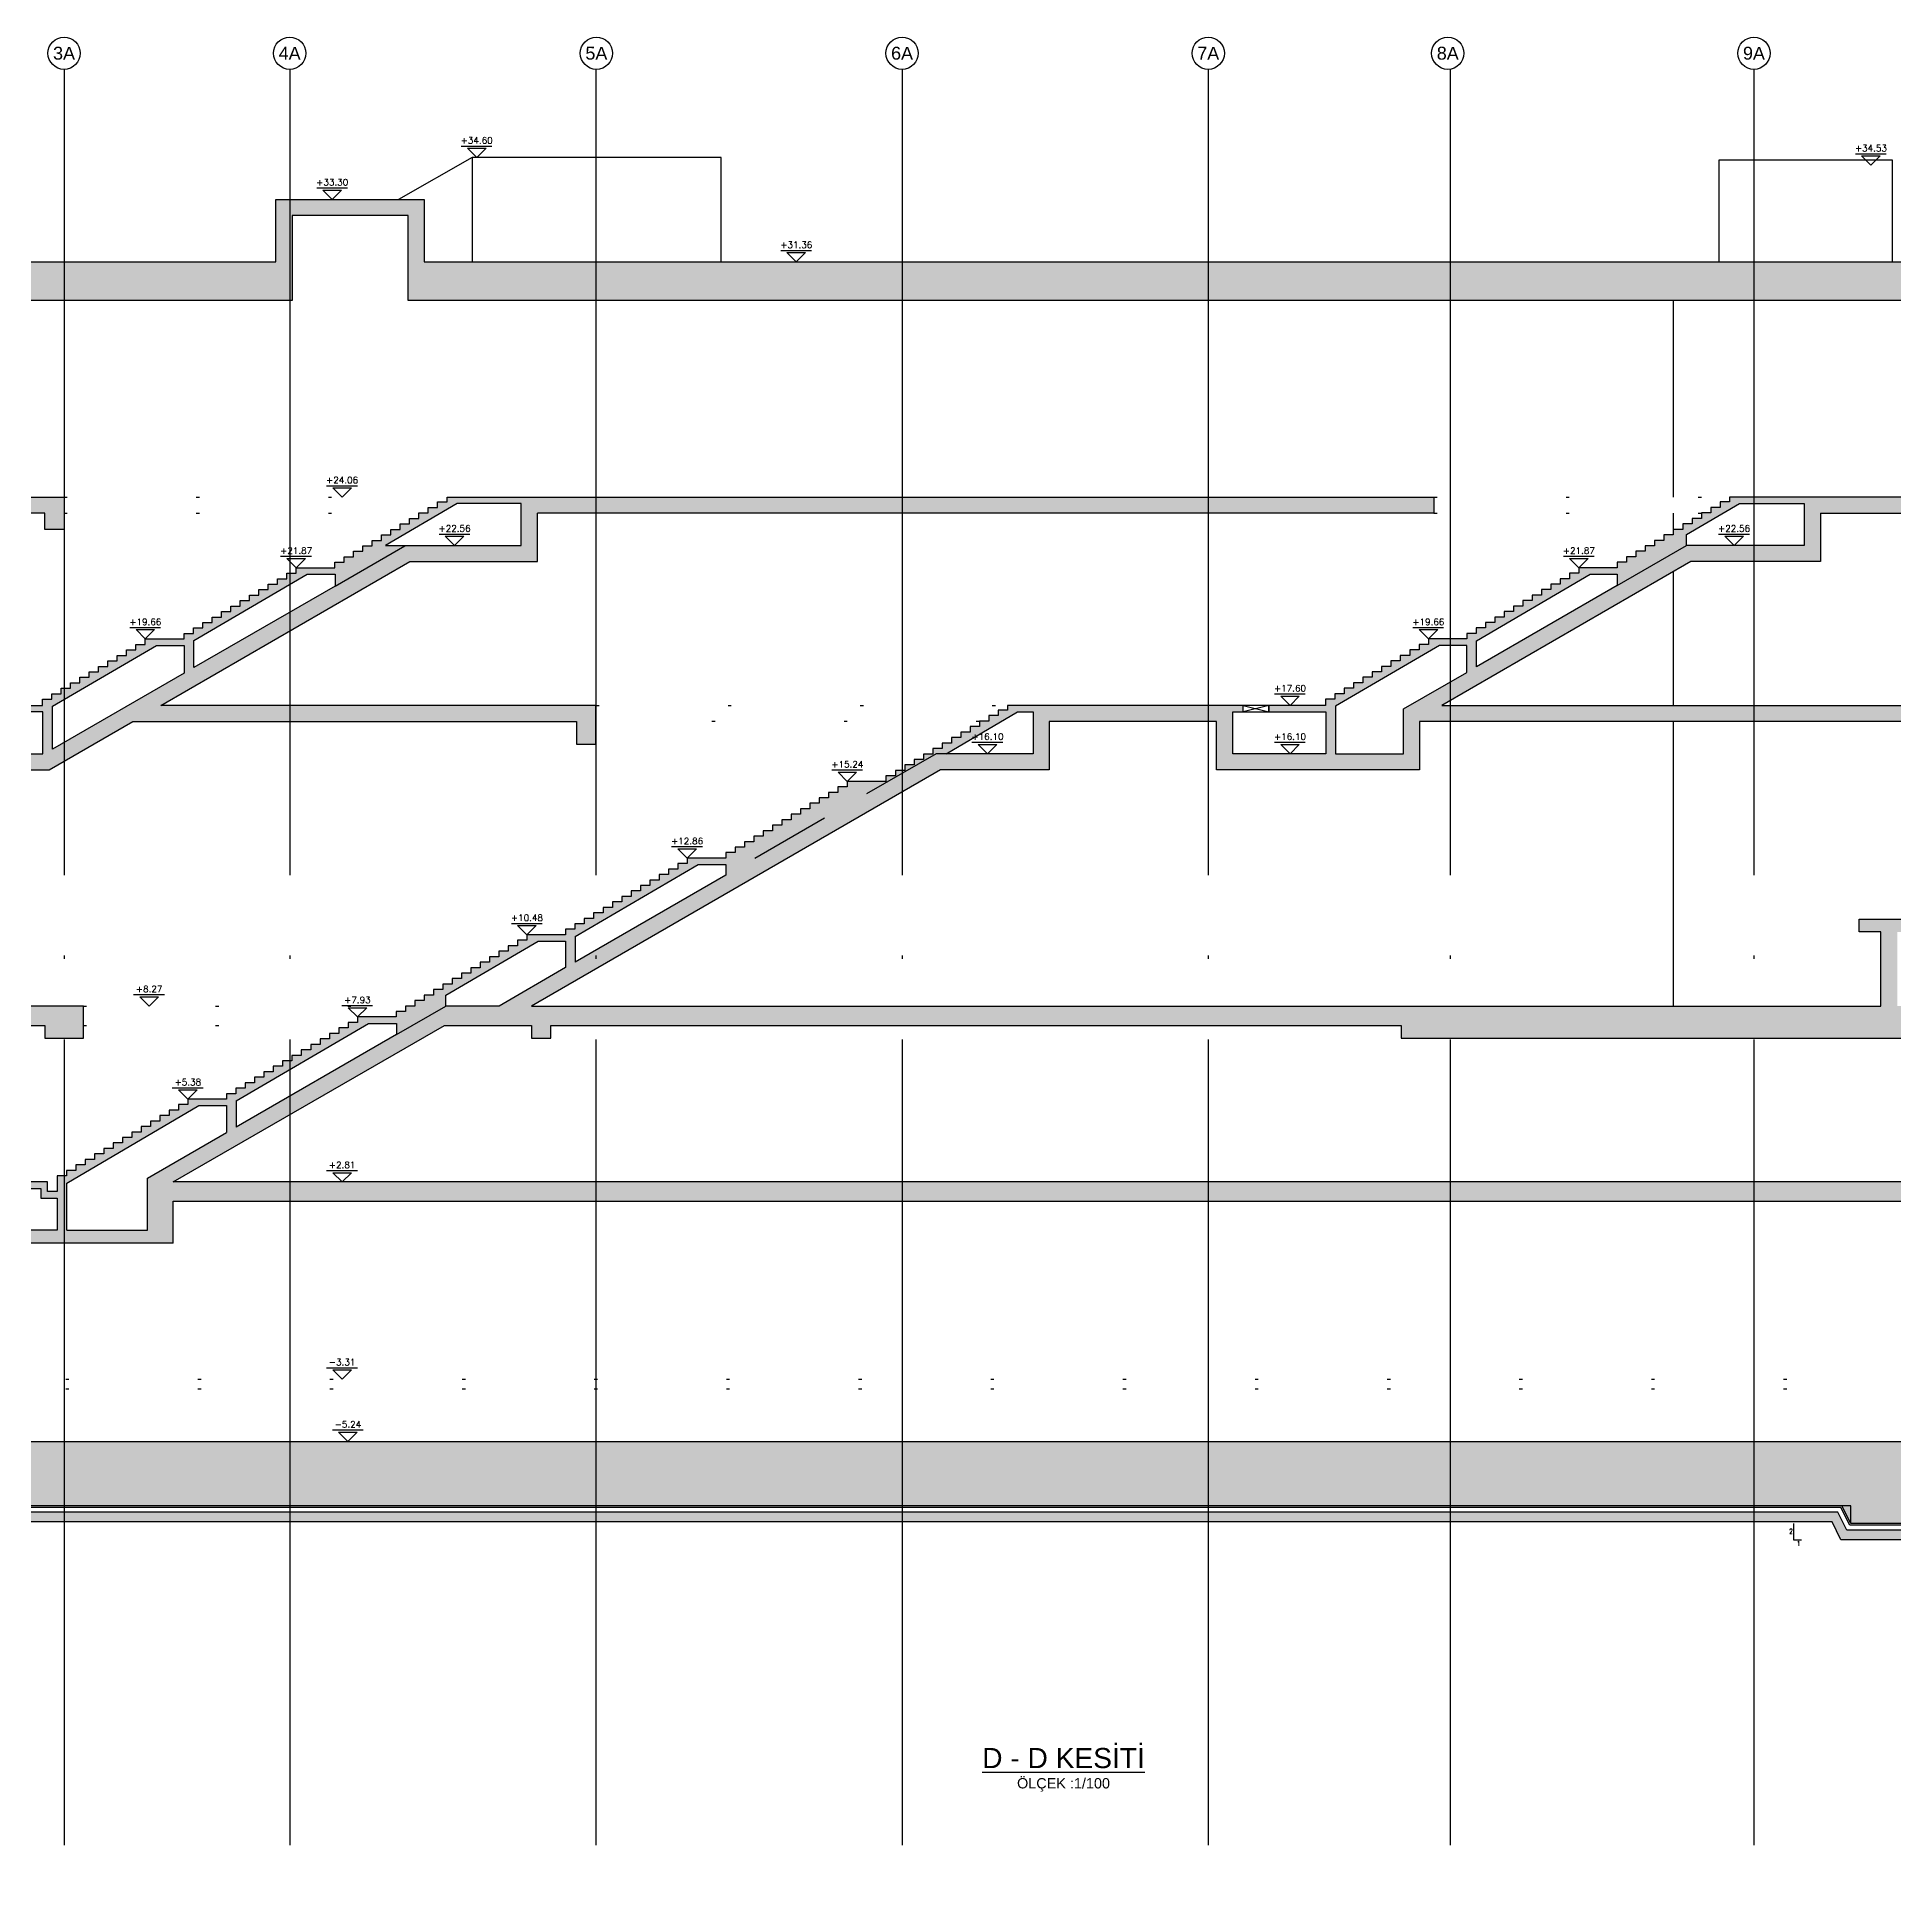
# Model space of a CAD drawing. Header units: millimetres. Extents: x 400392 to 401186, y 4543812 to 4544115.
# Drawn here: x 400894.4 to 400952, y 4543889.4 to 4543946.2 of the extents above; entities that cross this region are included whole.
import ezdxf
from ezdxf.enums import TextEntityAlignment as Align

# ---------------------------------------------------------------- set-up
doc = ezdxf.new("R2010")
doc.units = ezdxf.units.MM
for name, pattern in [('AKS', [3, 2.5, -0.25, 0, -0.25]), ('CIZGI', [0.4, 0.25, -0.15]), ('CONTINU', [0]), ('Dot', [4, 0, -4])]:
    doc.linetypes.add(name, pattern=pattern)
for name, color, linetype in [('aks prota', 2, 'AKS'), ('caks prota', 4, 'Continuous'), ('görünüş prota', 4, 'Continuous'), ('kesik prota', 2, 'CIZGI'), ('kesit prota', 1, 'Continuous'), ('kesit tarama prota', 252, 'Continuous'), ('kot prota', 4, 'Continuous'), ('PRT-CST-rc_level', 6, 'Continuous'), ('PRT-CST-rc_levermark', 4, 'Continuous'), ('st_s_not yazısı', 6, 'Continuous'), ('st_s_ölçü', 4, 'Continuous'), ('t35 prota', 3, 'Continuous'), ('taks prota', 7, 'Continuous'), ('tplan prota', 7, 'Continuous')]:
    doc.layers.add(name, color=color, linetype=linetype)
doc.styles.add('Arial', font='Arial.ttf')
doc.styles.add('NOT', font='romanstw.shx')
doc.styles.add('OLCU', font='romanstw.shx')
doc.styles.add('TAKS', font='Arial Unicode.ttf')

# ---------------------------------------------------------------- blocks, each defined once
blk = doc.blocks.new('KOTK5')
at = {"layer": 'PRT-CST-rc_levermark'}
blk.add_line((217, 160), (-213, 160), dxfattribs=at)
blk.add_lwpolyline([(130, 130), (-130, 130), (0, 0)], close=True, dxfattribs=at)
at = {"layer": 'PRT-CST-rc_level', "style": 'OLCU'}
blk.add_attdef('000.00', text='', height=90, dxfattribs=at).set_placement((0, 193), align=Align.CENTER)
blk = doc.blocks.new('D-D Kesiti')
at = {"layer": 'kesit tarama prota'}
h = blk.add_hatch(color=256, dxfattribs=at)
h.dxf.hatch_style = 1
h.paths.add_polyline_path([(400958.122, 4543939.361), (400878.346, 4543939.361), (400878.346, 4543941.301), (400873.743, 4543941.301), (400873.743, 4543939.361), (400852.919, 4543939.361), (400852.919, 4543908.611), (400852.519, 4543908.611), (400852.519, 4543908.211), (400854.919, 4543908.211), (400854.919, 4543910.211), (400863.019, 4543910.211), (400863.019, 4543908.911), (400870.556, 4543908.911), (400870.556, 4543910.211), (400954.42, 4543910.211), (400954.42, 4543909.541), (400958.503, 4543909.541), (400958.503, 4543909.941), (400957.822, 4543909.941), (400957.822, 4543925.101), (400958.122, 4543925.101), (400958.122, 4543925.601), (400938.683, 4543925.601), (400938.683, 4543924.301), (400940.724, 4543924.301), (400940.724, 4543925.101), (400954.42, 4543925.101), (400954.42, 4543916.271), (400944.637, 4543916.271), (400944.637, 4543918.571), (400945.328, 4543918.571), (400945.328, 4543918.971), (400922.861, 4543918.971), (400922.861, 4543918.571), (400923.541, 4543918.571), (400923.541, 4543916.271), (400881.667, 4543916.271), (400894.363, 4543923.601), (400897.732, 4543923.601), (400897.732, 4543925.101), (400902.927, 4543925.101), (400902.927, 4543923.601), (400909.227, 4543923.601), (400909.227, 4543925.101), (400927.453, 4543925.101), (400927.453, 4543924.301), (400928.645, 4543924.301), (400928.645, 4543923.601), (400930.952, 4543923.601), (400938.595, 4543920.031), (400938.595, 4543920.609), (400933.794, 4543922.851), (400934.664, 4543922.851), (400935.504, 4543922.466), (400935.504, 4543922.811), (400935.504, 4543922.981), (400935.133, 4543922.981), (400935.133, 4543923.151), (400933.36, 4543923.151), (400933.36, 4543923.321), (400932.99, 4543923.321), (400932.99, 4543923.491), (400932.579, 4543923.491), (400932.579, 4543923.419), (400931.118, 4543924.101), (400929.496, 4543924.101), (400929.496, 4543925.601), (400909.915, 4543925.601), (400917.64, 4543930.061), (400921.662, 4543930.061), (400921.662, 4543931.561), (400927.964, 4543931.561), (400927.964, 4543930.561), (400928.985, 4543930.561), (400928.985, 4543931.561), (400958.122, 4543931.561), (400958.122, 4543932.061), (400918.838, 4543932.061), (400918.838, 4543931.911), (400918.548, 4543931.911), (400918.548, 4543931.741), (400918.258, 4543931.741), (400918.258, 4543931.571), (400917.968, 4543931.571), (400917.968, 4543931.401), (400917.678, 4543931.401), (400917.678, 4543931.231), (400917.388, 4543931.231), (400917.388, 4543931.061), (400917.098, 4543931.061), (400917.098, 4543930.891), (400916.808, 4543930.891), (400916.808, 4543930.721), (400916.518, 4543930.721), (400916.518, 4543930.551), (400916.228, 4543930.551), (400916.228, 4543930.381), (400915.938, 4543930.381), (400915.938, 4543930.211), (400915.648, 4543930.211), (400915.648, 4543930.041), (400915.358, 4543930.041), (400915.358, 4543929.871), (400914.168, 4543929.871), (400914.168, 4543929.701), (400913.878, 4543929.701), (400913.878, 4543929.531), (400913.588, 4543929.531), (400913.588, 4543929.361), (400913.298, 4543929.361), (400913.298, 4543929.191), (400913.008, 4543929.191), (400913.008, 4543929.021), (400912.718, 4543929.021), (400912.718, 4543928.851), (400912.428, 4543928.851), (400912.428, 4543928.681), (400912.138, 4543928.681), (400912.138, 4543928.511), (400911.848, 4543928.511), (400911.848, 4543928.341), (400911.558, 4543928.341), (400911.558, 4543928.171), (400911.268, 4543928.171), (400911.268, 4543928.001), (400910.978, 4543928.001), (400910.978, 4543927.831), (400910.688, 4543927.831), (400910.688, 4543927.661), (400909.498, 4543927.661), (400909.498, 4543927.491), (400909.208, 4543927.491), (400909.208, 4543927.321), (400908.918, 4543927.321), (400908.918, 4543927.151), (400908.628, 4543927.151), (400908.628, 4543926.981), (400908.338, 4543926.981), (400908.338, 4543926.811), (400908.048, 4543926.811), (400908.048, 4543926.641), (400907.758, 4543926.641), (400907.758, 4543926.471), (400907.468, 4543926.471), (400907.468, 4543926.301), (400907.178, 4543926.301), (400907.178, 4543926.131), (400906.888, 4543926.131), (400906.888, 4543925.961), (400906.598, 4543925.961), (400906.598, 4543925.791), (400906.308, 4543925.791), (400906.308, 4543925.601), (400904.552, 4543925.601), (400904.552, 4543925.401), (400906.318, 4543925.401), (400906.318, 4543924.101), (400903.427, 4543924.101), (400903.427, 4543925.401), (400903.752, 4543925.401), (400903.752, 4543925.601), (400896.44, 4543925.601), (400896.44, 4543925.451), (400896.15, 4543925.451), (400896.15, 4543925.281), (400895.86, 4543925.281), (400895.86, 4543925.111), (400895.57, 4543925.111), (400895.57, 4543924.941), (400895.28, 4543924.941), (400895.28, 4543924.771), (400894.99, 4543924.771), (400894.99, 4543924.601), (400894.7, 4543924.601), (400894.7, 4543924.431), (400894.41, 4543924.431), (400894.41, 4543924.261), (400894.12, 4543924.261), (400894.12, 4543924.091), (400893.83, 4543924.091), (400893.83, 4543923.921), (400893.54, 4543923.921), (400893.54, 4543923.751), (400893.25, 4543923.751), (400893.25, 4543923.581), (400892.96, 4543923.581), (400892.96, 4543923.411), (400892.67, 4543923.411), (400892.67, 4543923.241), (400891.47, 4543923.241), (400891.47, 4543923.071), (400891.18, 4543923.071), (400891.18, 4543922.901), (400890.89, 4543922.901), (400890.89, 4543922.731), (400890.6, 4543922.731), (400890.6, 4543922.561), (400890.31, 4543922.561), (400890.31, 4543922.391), (400890.02, 4543922.391), (400890.02, 4543922.221), (400889.73, 4543922.221), (400889.73, 4543922.051), (400889.44, 4543922.051), (400889.44, 4543921.881), (400889.15, 4543921.881), (400889.15, 4543921.711), (400888.86, 4543921.711), (400888.86, 4543921.541), (400888.57, 4543921.541), (400888.57, 4543921.371), (400888.28, 4543921.371), (400888.28, 4543921.201), (400887.99, 4543921.201), (400887.99, 4543921.031), (400887.7, 4543921.031), (400887.7, 4543920.861), (400886.5, 4543920.861), (400886.5, 4543920.691), (400886.21, 4543920.691), (400886.21, 4543920.521), (400885.92, 4543920.521), (400885.92, 4543920.351), (400885.63, 4543920.351), (400885.63, 4543920.181), (400885.34, 4543920.181), (400885.34, 4543920.011), (400885.05, 4543920.011), (400885.05, 4543919.841), (400884.76, 4543919.841), (400884.76, 4543919.671), (400884.47, 4543919.671), (400884.47, 4543919.501), (400884.18, 4543919.501), (400884.18, 4543919.331), (400883.89, 4543919.331), (400883.89, 4543919.161), (400883.6, 4543919.161), (400883.6, 4543918.991), (400883.31, 4543918.991), (400883.31, 4543918.821), (400883.02, 4543918.821), (400883.02, 4543918.651), (400882.73, 4543918.651), (400882.73, 4543918.481), (400881.53, 4543918.481), (400881.53, 4543918.311), (400881.24, 4543918.311), (400881.24, 4543918.141), (400880.95, 4543918.141), (400880.95, 4543917.971), (400880.66, 4543917.971), (400880.66, 4543917.801), (400880.37, 4543917.801), (400880.37, 4543917.631), (400880.08, 4543917.631), (400880.08, 4543917.461), (400879.79, 4543917.461), (400879.79, 4543917.291), (400879.5, 4543917.291), (400879.5, 4543917.121), (400879.21, 4543917.121), (400879.21, 4543916.951), (400878.92, 4543916.951), (400878.92, 4543916.781), (400878.63, 4543916.781), (400878.63, 4543916.611), (400878.34, 4543916.611), (400878.34, 4543916.441), (400878.05, 4543916.441), (400878.05, 4543916.271), (400877.76, 4543916.271), (400877.76, 4543916.101), (400877.47, 4543916.101), (400877.47, 4543915.931), (400876.27, 4543915.931), (400876.27, 4543915.761), (400875.98, 4543915.761), (400875.98, 4543915.591), (400875.69, 4543915.591), (400875.69, 4543915.421), (400875.4, 4543915.421), (400875.4, 4543915.251), (400875.11, 4543915.251), (400875.11, 4543915.081), (400874.82, 4543915.081), (400874.82, 4543914.911), (400874.53, 4543914.911), (400874.53, 4543914.741), (400874.24, 4543914.741), (400874.24, 4543914.571), (400873.95, 4543914.571), (400873.95, 4543914.401), (400873.66, 4543914.401), (400873.66, 4543914.231), (400873.37, 4543914.231), (400873.37, 4543914.061), (400873.08, 4543914.061), (400873.08, 4543913.891), (400872.79, 4543913.891), (400872.79, 4543913.721), (400872.5, 4543913.721), (400872.5, 4543913.551), (400872.21, 4543913.551), (400872.21, 4543913.381), (400871.01, 4543913.381), (400871.01, 4543913.211), (400870.72, 4543913.211), (400870.72, 4543913.041), (400870.43, 4543913.041), (400870.43, 4543912.871), (400870.14, 4543912.871), (400870.14, 4543912.701), (400869.85, 4543912.701), (400869.85, 4543912.531), (400869.56, 4543912.531), (400869.56, 4543912.361), (400869.27, 4543912.361), (400869.27, 4543912.191), (400868.98, 4543912.191), (400868.98, 4543912.021), (400868.69, 4543912.021), (400868.69, 4543911.851), (400868.4, 4543911.851), (400868.4, 4543911.681), (400868.11, 4543911.681), (400868.11, 4543911.511), (400867.82, 4543911.511), (400867.82, 4543911.341), (400867.53, 4543911.341), (400867.53, 4543911.171), (400867.24, 4543911.171), (400867.24, 4543911.001), (400866.95, 4543911.001), (400866.95, 4543910.511), (400866.65, 4543910.511), (400866.65, 4543910.811), (400864.719, 4543910.811), (400864.719, 4543910.611), (400866.45, 4543910.611), (400866.45, 4543910.311), (400866.95, 4543910.311), (400866.95, 4543909.311), (400863.619, 4543909.311), (400863.619, 4543910.611), (400863.919, 4543910.611), (400863.919, 4543910.811), (400854.919, 4543910.811), (400854.919, 4543915.671), (400866.569, 4543915.671), (400866.569, 4543915.271), (400867.769, 4543915.271), (400867.769, 4543916.271), (400854.419, 4543916.271), (400854.419, 4543925.101), (400861.969, 4543925.101), (400861.969, 4543923.601), (400866.703, 4543923.601), (400869.301, 4543925.101), (400883.069, 4543925.101), (400883.069, 4543924.401), (400883.669, 4543924.401), (400883.669, 4543925.601), (400870.167, 4543925.601), (400877.892, 4543930.061), (400881.854, 4543930.061), (400881.854, 4543931.561), (400909.669, 4543931.561), (400909.669, 4543932.061), (400879.05, 4543932.061), (400879.05, 4543931.911), (400878.76, 4543931.911), (400878.76, 4543931.741), (400878.47, 4543931.741), (400878.47, 4543931.571), (400878.18, 4543931.571), (400878.18, 4543931.401), (400877.89, 4543931.401), (400877.89, 4543931.231), (400877.6, 4543931.231), (400877.6, 4543931.061), (400877.31, 4543931.061), (400877.31, 4543930.891), (400877.02, 4543930.891), (400877.02, 4543930.721), (400876.73, 4543930.721), (400876.73, 4543930.551), (400876.44, 4543930.551), (400876.44, 4543930.381), (400876.15, 4543930.381), (400876.15, 4543930.211), (400875.86, 4543930.211), (400875.86, 4543930.041), (400875.57, 4543930.041), (400875.57, 4543929.871), (400874.37, 4543929.871), (400874.37, 4543929.701), (400874.08, 4543929.701), (400874.08, 4543929.531), (400873.79, 4543929.531), (400873.79, 4543929.361), (400873.5, 4543929.361), (400873.5, 4543929.191), (400873.21, 4543929.191), (400873.21, 4543929.021), (400872.92, 4543929.021), (400872.92, 4543928.851), (400872.63, 4543928.851), (400872.63, 4543928.681), (400872.34, 4543928.681), (400872.34, 4543928.511), (400872.05, 4543928.511), (400872.05, 4543928.341), (400871.76, 4543928.341), (400871.76, 4543928.171), (400871.47, 4543928.171), (400871.47, 4543928.001), (400871.18, 4543928.001), (400871.18, 4543927.831), (400870.89, 4543927.831), (400870.89, 4543927.661), (400869.69, 4543927.661), (400869.69, 4543927.491), (400869.4, 4543927.491), (400869.4, 4543927.321), (400869.11, 4543927.321), (400869.11, 4543927.151), (400868.82, 4543927.151), (400868.82, 4543926.981), (400868.53, 4543926.981), (400868.53, 4543926.811), (400868.24, 4543926.811), (400868.24, 4543926.641), (400867.95, 4543926.641), (400867.95, 4543926.471), (400867.66, 4543926.471), (400867.66, 4543926.301), (400867.37, 4543926.301), (400867.37, 4543926.131), (400867.08, 4543926.131), (400867.08, 4543925.961), (400866.79, 4543925.961), (400866.79, 4543925.791), (400866.5, 4543925.791), (400866.5, 4543925.601), (400864.719, 4543925.601), (400864.719, 4543925.401), (400866.51, 4543925.401), (400866.51, 4543924.101), (400862.469, 4543924.101), (400862.469, 4543925.101), (400863.619, 4543925.101), (400863.619, 4543925.401), (400863.919, 4543925.401), (400863.919, 4543925.601), (400854.419, 4543925.601), (400854.419, 4543931.561), (400866.569, 4543931.561), (400866.569, 4543931.061), (400867.169, 4543931.061), (400867.169, 4543932.061), (400854.419, 4543932.061), (400854.419, 4543938.161), (400874.243, 4543938.161), (400874.243, 4543940.801), (400877.846, 4543940.801), (400877.846, 4543938.161), (400958.122, 4543938.161)])
h.paths.add_polyline_path([(400881.354, 4543931.861), (400881.354, 4543930.561), (400877.143, 4543930.561), (400879.36, 4543931.861)], flags=16)
h.paths.add_polyline_path([(400875.58, 4543929.671), (400875.58, 4543929.304), (400871.2, 4543926.775), (400871.2, 4543927.611), (400874.714, 4543929.671)], flags=16)
h.paths.add_polyline_path([(400894.533, 4543924.101), (400896.75, 4543925.401), (400897.232, 4543925.401), (400897.232, 4543924.101)], flags=16)
h.paths.add_polyline_path([(400886.844, 4543920.661), (400887.7, 4543920.661), (400887.7, 4543920.332), (400883.03, 4543917.635), (400883.03, 4543918.425)], flags=16)
h.paths.add_polyline_path([(400870.9, 4543927.461), (400870.9, 4543926.602), (400866.81, 4543924.24), (400866.81, 4543925.571), (400870.034, 4543927.461)], flags=16)
h.paths.add_polyline_path([(400882.73, 4543918.281), (400882.73, 4543917.462), (400880.667, 4543916.271), (400879.013, 4543916.271), (400879.013, 4543916.603), (400881.874, 4543918.281)], flags=16)
h.paths.add_polyline_path([(400908.655, 4543915.671), (400908.655, 4543915.271), (400954.42, 4543915.271), (400954.42, 4543910.811), (400870.556, 4543910.811), (400878.973, 4543915.671), (400881.669, 4543915.671), (400881.669, 4543915.271), (400882.269, 4543915.271), (400882.269, 4543915.671)], flags=16)
h.paths.add_polyline_path([(400877.48, 4543915.731), (400877.48, 4543915.386), (400872.51, 4543912.517), (400872.51, 4543913.325), (400876.614, 4543915.731)], flags=16)
h.paths.add_polyline_path([(400906.618, 4543925.571), (400909.843, 4543927.461), (400910.688, 4543927.461), (400910.688, 4543926.625), (400908.727, 4543925.493), (400908.727, 4543924.101), (400906.618, 4543924.101)], flags=16)
h.paths.add_polyline_path([(400910.988, 4543927.605), (400914.513, 4543929.671), (400915.358, 4543929.671), (400915.358, 4543929.321), (400910.988, 4543926.798)], flags=16)
h.paths.add_polyline_path([(400872.21, 4543913.181), (400872.21, 4543912.344), (400869.756, 4543910.927), (400869.756, 4543909.311), (400867.25, 4543909.311), (400867.25, 4543910.775), (400871.354, 4543913.181)], flags=16)
h.paths.add_polyline_path([(400917.506, 4543930.898), (400919.148, 4543931.861), (400921.162, 4543931.861), (400921.162, 4543930.561), (400917.506, 4543930.561)], flags=16)
h.paths.add_polyline_path([(400924.051, 4543918.571), (400944.128, 4543918.571), (400944.128, 4543916.271), (400924.051, 4543916.271)], flags=16)
h = blk.add_hatch(color=256, dxfattribs=at)
h.dxf.hatch_style = 1
h.paths.add_polyline_path([(400958.503, 4543901.969), (400957.822, 4543901.969), (400957.822, 4543902.761), (400854.555, 4543902.761), (400854.419, 4543902.761), (400854.419, 4543902.761), (400852.919, 4543902.761), (400852.919, 4543901.761), (400852.519, 4543901.761), (400852.519, 4543901.361), (400852.919, 4543901.361), (400852.919, 4543900.761), (400922.33, 4543900.761), (400922.605, 4543900.211), (400945.573, 4543900.211), (400945.848, 4543900.761), (400957.822, 4543900.761), (400957.822, 4543901.569), (400958.503, 4543901.569)])
h = blk.add_hatch(dxfattribs=at)
h.set_pattern_fill('AR-CONC', color=253, scale=0.001)
h.set_pattern_definition([(50, (401026.24685, 4543594.56936), (0.18218467, -0.015939086), [0.01905, -0.20955]), (355, (401026.24685, 4543594.56936), (-0.03524342, 0.19105685), [0.01524, -0.16764058]), (100.451445, (401026.26203, 4543594.56803), (0.14694125, 0.17511775), [0.01619001, -0.17809024]), (46.1842, (401026.24685, 4543594.62016), (0.27107904, -0.04204233), [0.028575, -0.314325]), (96.63556, (401026.26944, 4543594.61665), (0.23740413, 0.24742612), [0.02428502, -0.2671356]), (351.18415, (401026.24685, 4543594.62016), (0.23740413, 0.24742612), [0.02285997, -0.25145973]), (21, (401026.27225, 4543594.60746), (0.15161439, -0.1022652), [0.01905, -0.20955]), (326, (401026.27225, 4543594.60746), (0.06180203, 0.18418797), [0.01524, -0.16764]), (71.451445, (401026.28488, 4543594.59893), (0.21341642, 0.08192277), [0.01619001, -0.17808994]), (37.5, (401026.24685, 4543594.569356), (0.003088603, 0.084555039), [0, -0.165608, 0, -0.17018, 0, -0.168275]), (7.5, (401026.24685, 4543594.56936), (0.066819663, 0.100180575), [0, -0.097028, 0, -0.161798, 0, -0.064135]), (327.5, (401026.19021, 4543594.569356), (0.135590595, -0.005728744), [0, -0.0635, 0, -0.19812, 0, -0.26289]), (317.5, (401026.16481, 4543594.56936), (0.14812918, 0.02542649), [0, -0.08255, 0, -0.131572, 0, -0.18669])])
h.paths.add_polyline_path([(400945.882, 4543899.711), (400946.157, 4543900.261), (400958.622, 4543900.261), (400958.622, 4543900.561), (400945.971, 4543900.561), (400945.696, 4543900.011), (400922.482, 4543900.011), (400922.207, 4543900.561), (400852.119, 4543900.561), (400852.119, 4543900.261), (400922.021, 4543900.261), (400922.296, 4543899.711)])
at = {"layer": 'aks prota', "ltscale": 10}
for p, q in [((400867.169, 4543945.335), (400867.169, 4543889.529)), ((400874.169, 4543945.335), (400874.169, 4543889.529)), ((400883.669, 4543945.335), (400883.669, 4543889.529)), ((400893.169, 4543945.335), (400893.169, 4543889.529)), ((400902.669, 4543945.335), (400902.669, 4543889.529)), ((400910.169, 4543945.335), (400910.169, 4543889.529)), ((400919.6, 4543945.335), (400919.6, 4543889.529))]:
    blk.add_line(p, q, dxfattribs=at)
at = {"layer": 'caks prota', "ltscale": 0.05}
for centre in [(400867.169, 4543945.835), (400874.169, 4543945.835), (400883.685, 4543945.835), (400893.169, 4543945.835), (400902.669, 4543945.835), (400910.1, 4543945.835), (400919.6, 4543945.835)]:
    blk.add_circle(centre, 0.5, dxfattribs=at)
at = {"layer": 'görünüş prota', "color": 4}
for p, q in [((400879.831, 4543942.601), (400879.831, 4543939.361)), ((400887.56, 4543942.601), (400879.831, 4543942.601)), ((400887.56, 4543939.361), (400887.56, 4543942.601)), ((400917.106, 4543932.061), (400917.106, 4543938.161)), ((400917.106, 4543931.061), (400917.106, 4543931.561)), ((400917.106, 4543930.33), (400917.106, 4543930.336)), ((400917.106, 4543925.601), (400917.106, 4543929.753)), ((400917.106, 4543916.271), (400917.106, 4543925.101))]:
    blk.add_line(p, q, dxfattribs=at)
at = {"layer": 'görünüş prota', "color": 4, "linetype": 'Dot'}
for p, q in [((400854.919, 4543904.691), (400954.42, 4543904.691)), ((400854.919, 4543904.391), (400954.42, 4543904.391))]:
    blk.add_line(p, q, dxfattribs=at)
at = {"layer": 'görünüş prota', "color": 4}
for points in [[(400879.831, 4543942.601), (400877.549, 4543941.301)], [(400918.523, 4543939.361), (400918.523, 4543942.531), (400923.89, 4543942.531), (400923.89, 4543939.361)], [(400904.552, 4543925.601), (400903.752, 4543925.601)], [(400903.752, 4543925.401), (400904.552, 4543925.401)]]:
    blk.add_lwpolyline(points, dxfattribs=at)
at = {"layer": 'görünüş prota', "color": 4, "linetype": 'Dot'}
for points in [[(400867.169, 4543932.061), (400879.05, 4543932.061)], [(400909.669, 4543932.061), (400918.838, 4543932.061)], [(400867.169, 4543931.561), (400878.18, 4543931.561)], [(400909.669, 4543931.561), (400917.968, 4543931.561)], [(400883.669, 4543925.601), (400896.44, 4543925.601)], [(400895.57, 4543925.101), (400883.669, 4543925.101)], [(400867.769, 4543916.271), (400877.76, 4543916.271)], [(400867.769, 4543915.671), (400875.98, 4543915.671)]]:
    blk.add_lwpolyline(points, dxfattribs=at)
at = {"layer": 'görünüş prota'}
for points in [[(400958.622, 4543900.711), (400945.879, 4543900.711), (400945.604, 4543900.161), (400922.574, 4543900.161), (400922.299, 4543900.711), (400852.119, 4543900.711)], [(400958.622, 4543900.561), (400945.971, 4543900.561), (400945.696, 4543900.011), (400922.482, 4543900.011), (400922.207, 4543900.561), (400852.119, 4543900.561)], [(400958.622, 4543900.261), (400946.157, 4543900.261), (400945.882, 4543899.711), (400922.296, 4543899.711), (400922.021, 4543900.261), (400852.119, 4543900.261)]]:
    blk.add_lwpolyline(points, dxfattribs=at)
at = {"layer": 'kesik prota', "ltscale": 10}
for points in [[(400875.58, 4543929.304), (400877.758, 4543930.561)], [(400915.358, 4543929.321), (400917.506, 4543930.561)], [(400903.752, 4543925.601), (400904.552, 4543925.401), (400904.552, 4543925.601), (400903.752, 4543925.401), (400903.752, 4543925.601)], [(400894.533, 4543924.101), (400894.229, 4543924.101), (400887.7, 4543920.332)], [(400877.48, 4543915.386), (400879.013, 4543916.271)], [(400922.605, 4543900.211), (400922.605, 4543900.761), (400922.33, 4543900.761)]]:
    blk.add_lwpolyline(points, dxfattribs=at)
at = {"layer": 'kesit prota'}
for p, q in [((400883.03, 4543918.425), (400883.03, 4543917.635)), ((400872.51, 4543913.325), (400872.51, 4543912.517))]:
    blk.add_line(p, q, dxfattribs=at)
at = {"layer": 'kesit prota', "color": 1}
for p, q in [((400869.756, 4543910.927), (400872.21, 4543912.344)), ((400870.556, 4543908.911), (400870.556, 4543910.211)), ((400870.556, 4543910.211), (400954.42, 4543910.211)), ((400870.556, 4543908.911), (400863.019, 4543908.911))]:
    blk.add_line(p, q, dxfattribs=at)
for points in [[(400852.919, 4543939.361), (400873.743, 4543939.361), (400873.743, 4543941.301), (400878.346, 4543941.301), (400878.346, 4543939.361), (400958.122, 4543939.361), (400958.122, 4543938.161), (400877.846, 4543938.161), (400877.846, 4543940.801)], [(400877.846, 4543940.801), (400874.243, 4543940.801), (400874.243, 4543938.161), (400854.419, 4543938.161), (400854.419, 4543932.061), (400867.169, 4543932.061), (400867.169, 4543931.061), (400866.569, 4543931.061), (400866.569, 4543931.561)], [(400921.662, 4543931.561), (400927.964, 4543931.561)], [(400958.122, 4543932.061), (400918.838, 4543932.061), (400918.838, 4543931.911), (400918.548, 4543931.911), (400918.548, 4543931.741), (400918.258, 4543931.741), (400918.258, 4543931.571), (400917.968, 4543931.571), (400917.968, 4543931.401), (400917.678, 4543931.401), (400917.678, 4543931.231), (400917.388, 4543931.231), (400917.388, 4543931.061), (400917.098, 4543931.061), (400917.098, 4543930.891), (400916.808, 4543930.891), (400916.808, 4543930.721), (400916.518, 4543930.721), (400916.518, 4543930.551), (400916.228, 4543930.551), (400916.228, 4543930.381), (400915.938, 4543930.381), (400915.938, 4543930.211), (400915.648, 4543930.211), (400915.648, 4543930.041), (400915.358, 4543930.041), (400915.358, 4543929.871), (400914.168, 4543929.871), (400914.168, 4543929.701), (400913.878, 4543929.701), (400913.878, 4543929.531), (400913.588, 4543929.531), (400913.588, 4543929.361), (400913.298, 4543929.361), (400913.298, 4543929.191), (400913.008, 4543929.191), (400913.008, 4543929.021), (400912.718, 4543929.021), (400912.718, 4543928.851), (400912.428, 4543928.851), (400912.428, 4543928.681), (400912.138, 4543928.681), (400912.138, 4543928.511), (400911.848, 4543928.511), (400911.848, 4543928.341), (400911.558, 4543928.341), (400911.558, 4543928.171), (400911.268, 4543928.171), (400911.268, 4543928.001), (400910.978, 4543928.001), (400910.978, 4543927.831), (400910.688, 4543927.831), (400910.688, 4543927.661), (400909.498, 4543927.661), (400909.498, 4543927.491), (400909.208, 4543927.491), (400909.208, 4543927.321), (400908.918, 4543927.321), (400908.918, 4543927.151), (400908.628, 4543927.151), (400908.628, 4543926.981), (400908.338, 4543926.981), (400908.338, 4543926.811), (400908.048, 4543926.811), (400908.048, 4543926.641), (400907.758, 4543926.641), (400907.758, 4543926.471), (400907.468, 4543926.471), (400907.468, 4543926.301), (400907.178, 4543926.301), (400907.178, 4543926.131), (400906.888, 4543926.131), (400906.888, 4543925.961), (400906.598, 4543925.961), (400906.598, 4543925.791), (400906.308, 4543925.791), (400906.308, 4543925.601), (400904.552, 4543925.601), (400904.552, 4543925.401), (400906.318, 4543925.401), (400906.318, 4543924.101), (400903.427, 4543924.101), (400903.427, 4543925.401), (400903.752, 4543925.401), (400903.752, 4543925.601), (400896.44, 4543925.601), (400896.44, 4543925.451), (400896.15, 4543925.451), (400896.15, 4543925.281), (400895.86, 4543925.281), (400895.86, 4543925.111), (400895.57, 4543925.111), (400895.57, 4543924.941), (400895.28, 4543924.941), (400895.28, 4543924.771), (400894.99, 4543924.771), (400894.99, 4543924.601), (400894.7, 4543924.601), (400894.7, 4543924.431), (400894.41, 4543924.431), (400894.41, 4543924.261), (400894.12, 4543924.261), (400894.12, 4543924.091), (400893.83, 4543924.091), (400893.83, 4543923.921), (400893.54, 4543923.921), (400893.54, 4543923.751), (400893.25, 4543923.751), (400893.25, 4543923.581), (400892.96, 4543923.581), (400892.96, 4543923.411), (400892.67, 4543923.411), (400892.67, 4543923.241), (400891.47, 4543923.241), (400891.47, 4543923.071), (400891.18, 4543923.071), (400891.18, 4543922.901), (400890.89, 4543922.901), (400890.89, 4543922.731), (400890.6, 4543922.731), (400890.6, 4543922.561), (400890.31, 4543922.561), (400890.31, 4543922.391), (400890.02, 4543922.391), (400890.02, 4543922.221), (400889.73, 4543922.221), (400889.73, 4543922.051), (400889.44, 4543922.051), (400889.44, 4543921.881), (400889.15, 4543921.881), (400889.15, 4543921.711), (400888.86, 4543921.711), (400888.86, 4543921.541), (400888.57, 4543921.541), (400888.57, 4543921.371), (400888.28, 4543921.371), (400888.28, 4543921.201), (400887.99, 4543921.201), (400887.99, 4543921.031), (400887.7, 4543921.031), (400887.7, 4543920.861), (400886.5, 4543920.861), (400886.5, 4543920.691), (400886.21, 4543920.691), (400886.21, 4543920.521), (400885.92, 4543920.521), (400885.92, 4543920.351), (400885.63, 4543920.351), (400885.63, 4543920.181), (400885.34, 4543920.181), (400885.34, 4543920.011), (400885.05, 4543920.011), (400885.05, 4543919.841), (400884.76, 4543919.841), (400884.76, 4543919.671), (400884.47, 4543919.671), (400884.47, 4543919.501), (400884.18, 4543919.501), (400884.18, 4543919.331), (400883.89, 4543919.331), (400883.89, 4543919.161), (400883.6, 4543919.161), (400883.6, 4543918.991), (400883.31, 4543918.991), (400883.31, 4543918.821), (400883.02, 4543918.821), (400883.02, 4543918.651), (400882.73, 4543918.651), (400882.73, 4543918.481), (400881.53, 4543918.481), (400881.53, 4543918.311), (400881.24, 4543918.311), (400881.24, 4543918.141), (400880.95, 4543918.141), (400880.95, 4543917.971), (400880.66, 4543917.971), (400880.66, 4543917.801), (400880.37, 4543917.801), (400880.37, 4543917.631), (400880.08, 4543917.631), (400880.08, 4543917.461), (400879.79, 4543917.461), (400879.79, 4543917.291), (400879.5, 4543917.291), (400879.5, 4543917.121), (400879.21, 4543917.121), (400879.21, 4543916.951), (400878.92, 4543916.951), (400878.92, 4543916.781), (400878.63, 4543916.781), (400878.63, 4543916.611), (400878.34, 4543916.611), (400878.34, 4543916.441), (400878.05, 4543916.441), (400878.05, 4543916.271), (400877.76, 4543916.271), (400877.76, 4543916.101), (400877.47, 4543916.101), (400877.47, 4543915.931), (400876.27, 4543915.931), (400876.27, 4543915.761), (400875.98, 4543915.761), (400875.98, 4543915.591), (400875.69, 4543915.591), (400875.69, 4543915.421), (400875.4, 4543915.421), (400875.4, 4543915.251), (400875.11, 4543915.251), (400875.11, 4543915.081), (400874.82, 4543915.081), (400874.82, 4543914.911), (400874.53, 4543914.911), (400874.53, 4543914.741), (400874.24, 4543914.741), (400874.24, 4543914.571), (400873.95, 4543914.571), (400873.95, 4543914.401), (400873.66, 4543914.401), (400873.66, 4543914.231), (400873.37, 4543914.231), (400873.37, 4543914.061), (400873.08, 4543914.061), (400873.08, 4543913.891), (400872.79, 4543913.891), (400872.79, 4543913.721), (400872.5, 4543913.721), (400872.5, 4543913.551), (400872.21, 4543913.551), (400872.21, 4543913.381), (400871.01, 4543913.381), (400871.01, 4543913.211), (400870.72, 4543913.211), (400870.72, 4543913.041), (400870.43, 4543913.041), (400870.43, 4543912.871), (400870.14, 4543912.871), (400870.14, 4543912.701), (400869.85, 4543912.701), (400869.85, 4543912.531), (400869.56, 4543912.531), (400869.56, 4543912.361), (400869.27, 4543912.361), (400869.27, 4543912.191), (400868.98, 4543912.191), (400868.98, 4543912.021), (400868.69, 4543912.021), (400868.69, 4543911.851), (400868.4, 4543911.851), (400868.4, 4543911.681), (400868.11, 4543911.681), (400868.11, 4543911.511), (400867.82, 4543911.511), (400867.82, 4543911.341), (400867.53, 4543911.341), (400867.53, 4543911.171), (400867.24, 4543911.171), (400867.24, 4543911.001), (400866.95, 4543911.001), (400866.95, 4543910.511), (400866.65, 4543910.511), (400866.65, 4543910.811), (400864.719, 4543910.811)], [(400864.719, 4543910.611), (400866.45, 4543910.611), (400866.45, 4543910.311), (400866.95, 4543910.311), (400866.95, 4543909.311), (400863.619, 4543909.311)], [(400854.919, 4543915.671), (400866.569, 4543915.671), (400866.569, 4543915.271), (400867.769, 4543915.271), (400867.769, 4543916.271), (400854.419, 4543916.271)], [(400861.969, 4543923.601), (400866.703, 4543923.601), (400869.301, 4543925.101), (400883.069, 4543925.101), (400883.069, 4543924.401), (400883.669, 4543924.401), (400883.669, 4543925.601), (400870.167, 4543925.601), (400877.892, 4543930.061), (400881.854, 4543930.061), (400881.854, 4543931.561)], [(400866.569, 4543931.561), (400854.419, 4543931.561)], [(400862.469, 4543924.101), (400866.51, 4543924.101), (400866.51, 4543925.401), (400864.719, 4543925.401)], [(400864.719, 4543925.601), (400866.5, 4543925.601), (400866.5, 4543925.791), (400866.79, 4543925.791), (400866.79, 4543925.961), (400867.08, 4543925.961), (400867.08, 4543926.131), (400867.37, 4543926.131), (400867.37, 4543926.301), (400867.66, 4543926.301), (400867.66, 4543926.471), (400867.95, 4543926.471), (400867.95, 4543926.641), (400868.24, 4543926.641), (400868.24, 4543926.811), (400868.53, 4543926.811), (400868.53, 4543926.981), (400868.82, 4543926.981), (400868.82, 4543927.151), (400869.11, 4543927.151), (400869.11, 4543927.321), (400869.4, 4543927.321), (400869.4, 4543927.491), (400869.69, 4543927.491), (400869.69, 4543927.661), (400870.89, 4543927.661), (400870.89, 4543927.831), (400871.18, 4543927.831), (400871.18, 4543928.001), (400871.47, 4543928.001), (400871.47, 4543928.171), (400871.76, 4543928.171), (400871.76, 4543928.341), (400872.05, 4543928.341), (400872.05, 4543928.511), (400872.34, 4543928.511), (400872.34, 4543928.681), (400872.63, 4543928.681), (400872.63, 4543928.851), (400872.92, 4543928.851), (400872.92, 4543929.021), (400873.21, 4543929.021), (400873.21, 4543929.191), (400873.5, 4543929.191), (400873.5, 4543929.361), (400873.79, 4543929.361), (400873.79, 4543929.531), (400874.08, 4543929.531), (400874.08, 4543929.701), (400874.37, 4543929.701), (400874.37, 4543929.871), (400875.57, 4543929.871), (400875.57, 4543930.041), (400875.86, 4543930.041), (400875.86, 4543930.211), (400876.15, 4543930.211), (400876.15, 4543930.381), (400876.44, 4543930.381), (400876.44, 4543930.551), (400876.73, 4543930.551), (400876.73, 4543930.721), (400877.02, 4543930.721), (400877.02, 4543930.891), (400877.31, 4543930.891), (400877.31, 4543931.061), (400877.6, 4543931.061), (400877.6, 4543931.231), (400877.89, 4543931.231), (400877.89, 4543931.401), (400878.18, 4543931.401), (400878.18, 4543931.571), (400878.47, 4543931.571), (400878.47, 4543931.741), (400878.76, 4543931.741), (400878.76, 4543931.911), (400879.05, 4543931.911), (400879.05, 4543932.061), (400909.669, 4543932.061), (400909.669, 4543931.561), (400881.854, 4543931.561)], [(400879.36, 4543931.861), (400877.143, 4543930.561), (400881.354, 4543930.561), (400881.354, 4543931.861), (400879.36, 4543931.861)], [(400921.662, 4543931.561), (400921.662, 4543930.061), (400917.64, 4543930.061), (400909.915, 4543925.601), (400929.496, 4543925.601), (400929.496, 4543924.101), (400931.118, 4543924.101), (400932.579, 4543923.419)], [(400927.453, 4543925.101), (400909.227, 4543925.101), (400909.227, 4543923.601), (400902.927, 4543923.601), (400902.927, 4543925.101), (400897.732, 4543925.101), (400897.732, 4543923.601), (400894.363, 4543923.601), (400881.667, 4543916.271), (400923.541, 4543916.271), (400923.541, 4543918.571), (400922.861, 4543918.571), (400922.861, 4543918.971), (400945.328, 4543918.971)], [(400881.669, 4543915.671), (400881.669, 4543915.271), (400882.269, 4543915.271), (400882.269, 4543915.671), (400908.655, 4543915.671), (400908.655, 4543915.271), (400954.42, 4543915.271), (400954.42, 4543910.811), (400870.556, 4543910.811), (400878.973, 4543915.671), (400881.669, 4543915.671)], [(400867.25, 4543909.311), (400869.756, 4543909.311), (400869.756, 4543910.927)], [(400852.919, 4543901.361), (400852.519, 4543901.361), (400852.519, 4543901.761), (400852.919, 4543901.761), (400852.919, 4543902.761), (400854.419, 4543902.761), (400854.419, 4543902.761), (400957.822, 4543902.761), (400957.822, 4543901.969), (400958.503, 4543901.969), (400958.503, 4543901.569), (400957.822, 4543901.569), (400957.822, 4543900.761), (400945.848, 4543900.761), (400945.573, 4543900.211), (400922.605, 4543900.211)], [(400922.605, 4543900.211), (400922.33, 4543900.761), (400852.919, 4543900.761), (400852.919, 4543901.361)]]:
    blk.add_lwpolyline(points, dxfattribs=at)
at = {"layer": 'kesit prota'}
for points in [[(400917.506, 4543930.898), (400919.148, 4543931.861), (400921.162, 4543931.861), (400921.162, 4543930.561), (400917.506, 4543930.561), (400917.506, 4543930.898)], [(400915.358, 4543929.671), (400915.358, 4543929.321), (400910.988, 4543926.798), (400910.988, 4543927.605), (400914.513, 4543929.671), (400915.358, 4543929.671)], [(400866.81, 4543925.571), (400870.034, 4543927.461), (400870.9, 4543927.461), (400870.9, 4543926.602), (400866.81, 4543924.24), (400866.81, 4543925.571)], [(400897.232, 4543925.401), (400897.232, 4543924.101), (400894.533, 4543924.101), (400896.75, 4543925.401), (400897.232, 4543925.401)], [(400883.03, 4543918.425), (400886.844, 4543920.661), (400887.7, 4543920.661), (400887.7, 4543920.332), (400883.03, 4543917.635)], [(400872.51, 4543913.325), (400876.614, 4543915.731), (400877.48, 4543915.731), (400877.48, 4543915.386), (400872.51, 4543912.517)], [(400867.25, 4543909.311), (400867.25, 4543910.775), (400871.354, 4543913.181), (400872.21, 4543913.181), (400872.21, 4543912.344)]]:
    blk.add_lwpolyline(points, dxfattribs=at)
for points in [[(400875.58, 4543929.671), (400875.58, 4543929.304), (400871.2, 4543926.775), (400871.2, 4543927.611), (400874.714, 4543929.671)], [(400882.73, 4543918.281), (400882.73, 4543917.462), (400880.667, 4543916.271), (400879.013, 4543916.271), (400879.013, 4543916.603), (400881.874, 4543918.281)]]:
    blk.add_lwpolyline(points, close=True, dxfattribs=at)
at = {"layer": 'kesit prota', "color": 1}
blk.add_lwpolyline([(400910.688, 4543926.625), (400910.688, 4543927.461), (400909.843, 4543927.461), (400906.618, 4543925.571), (400906.618, 4543924.101), (400908.727, 4543924.101), (400908.727, 4543925.493)], close=True, dxfattribs=at)
at = {"layer": 'st_s_ölçü', "ltscale": 0.1}
blk.add_lwpolyline([(400920.826, 4543900.211), (400920.826, 4543899.711), (400921.076, 4543899.711)], dxfattribs=at)
at = {"layer": 'kot prota', "linetype": 'CONTINU', "ltscale": 0.1}
ref = blk.add_blockref('KOTK5', (400879.971, 4543942.601), dxfattribs=dict(at, xscale=-0.002222222222222222, yscale=0.002222222222222222, zscale=0.002222222222222222, rotation=359.9999999999229))
ref.add_attrib('000.00', '+34.60', dxfattribs={"layer": 'PRT-CST-rc_level', "height": 0.2, "style": 'OLCU'}).set_placement((400879.971, 4543943.03), align=Align.CENTER)
ref = blk.add_blockref('KOTK5', (400923.23, 4543942.361), dxfattribs=dict(at, xscale=-0.002222222222222222, yscale=0.002222222222222222, zscale=0.002222222222222222, rotation=359.9999999999229))
ref.add_attrib('000.00', '+34.53', dxfattribs={"layer": 'PRT-CST-rc_level', "height": 0.2, "style": 'OLCU'}).set_placement((400923.23, 4543942.79), align=Align.CENTER)
ref = blk.add_blockref('KOTK5', (400875.489, 4543941.301), dxfattribs=dict(at, xscale=-0.002222222222222222, yscale=0.002222222222222222, zscale=0.002222222222222222, rotation=359.9999999999229))
ref.add_attrib('000.00', '+33.30', dxfattribs={"layer": 'PRT-CST-rc_level', "height": 0.2, "style": 'OLCU'}).set_placement((400875.489, 4543941.73), align=Align.CENTER)
ref = blk.add_blockref('KOTK5', (400889.887, 4543939.361), dxfattribs=dict(at, xscale=-0.002222222222222222, yscale=0.002222222222222222, zscale=0.002222222222222222, rotation=359.9999999999229))
ref.add_attrib('000.00', '+31.36', dxfattribs={"layer": 'PRT-CST-rc_level', "height": 0.2, "style": 'OLCU'}).set_placement((400889.887, 4543939.79), align=Align.CENTER)
ref = blk.add_blockref('KOTK5', (400875.795, 4543932.061), dxfattribs=dict(at, xscale=-0.002222222222222222, yscale=0.002222222222222222, zscale=0.002222222222222222, rotation=359.9999999999229))
ref.add_attrib('000.00', '+24.06', dxfattribs={"layer": 'PRT-CST-rc_level', "height": 0.2, "style": 'OLCU'}).set_placement((400875.795, 4543932.49), align=Align.CENTER)
ref = blk.add_blockref('KOTK5', (400879.285, 4543930.561), dxfattribs=dict(at, xscale=-0.002222222222222222, yscale=0.002222222222222222, zscale=0.002222222222222222, rotation=359.9999999999229))
ref.add_attrib('000.00', '+22.56', dxfattribs={"layer": 'PRT-CST-rc_level', "height": 0.2, "style": 'OLCU'}).set_placement((400879.285, 4543930.99), align=Align.CENTER)
ref = blk.add_blockref('KOTK5', (400918.983, 4543930.561), dxfattribs=dict(at, xscale=-0.002222222222222222, yscale=0.002222222222222222, zscale=0.002222222222222222, rotation=359.9999999999229))
ref.add_attrib('000.00', '+22.56', dxfattribs={"layer": 'PRT-CST-rc_level', "height": 0.2, "style": 'OLCU'}).set_placement((400918.983, 4543930.99), align=Align.CENTER)
ref = blk.add_blockref('KOTK5', (400874.37, 4543929.871), dxfattribs=dict(at, xscale=-0.002222222222222222, yscale=0.002222222222222222, zscale=0.002222222222222222, rotation=359.9999999999229))
ref.add_attrib('000.00', '+21.87', dxfattribs={"layer": 'PRT-CST-rc_level', "height": 0.2, "style": 'OLCU'}).set_placement((400874.37, 4543930.3), align=Align.CENTER)
ref = blk.add_blockref('KOTK5', (400914.168, 4543929.871), dxfattribs=dict(at, xscale=-0.002222222222222222, yscale=0.002222222222222222, zscale=0.002222222222222222, rotation=359.9999999999229))
ref.add_attrib('000.00', '+21.87', dxfattribs={"layer": 'PRT-CST-rc_level', "height": 0.2, "style": 'OLCU'}).set_placement((400914.168, 4543930.3), align=Align.CENTER)
ref = blk.add_blockref('KOTK5', (400869.69, 4543927.661), dxfattribs=dict(at, xscale=-0.002222222222222222, yscale=0.002222222222222222, zscale=0.002222222222222222, rotation=359.9999999999229))
ref.add_attrib('000.00', '+19.66', dxfattribs={"layer": 'PRT-CST-rc_level', "height": 0.2, "style": 'OLCU'}).set_placement((400869.69, 4543928.09), align=Align.CENTER)
ref = blk.add_blockref('KOTK5', (400909.498, 4543927.661), dxfattribs=dict(at, xscale=-0.002222222222222222, yscale=0.002222222222222222, zscale=0.002222222222222222, rotation=359.9999999999229))
ref.add_attrib('000.00', '+19.66', dxfattribs={"layer": 'PRT-CST-rc_level', "height": 0.2, "style": 'OLCU'}).set_placement((400909.498, 4543928.09), align=Align.CENTER)
ref = blk.add_blockref('KOTK5', (400905.205, 4543925.601), dxfattribs=dict(at, xscale=-0.002222222222222222, yscale=0.002222222222222222, zscale=0.002222222222222222, rotation=359.9999999999229))
ref.add_attrib('000.00', '+17.60', dxfattribs={"layer": 'PRT-CST-rc_level', "height": 0.2, "style": 'OLCU'}).set_placement((400905.205, 4543926.03), align=Align.CENTER)
ref = blk.add_blockref('KOTK5', (400895.82, 4543924.101), dxfattribs=dict(at, xscale=-0.002222222222222222, yscale=0.002222222222222222, zscale=0.002222222222222222, rotation=359.9999999999229))
ref.add_attrib('000.00', '+16.10', dxfattribs={"layer": 'PRT-CST-rc_level', "height": 0.2, "style": 'OLCU'}).set_placement((400895.82, 4543924.53), align=Align.CENTER)
ref = blk.add_blockref('KOTK5', (400905.205, 4543924.101), dxfattribs=dict(at, xscale=-0.002222222222222222, yscale=0.002222222222222222, zscale=0.002222222222222222, rotation=359.9999999999229))
ref.add_attrib('000.00', '+16.10', dxfattribs={"layer": 'PRT-CST-rc_level', "height": 0.2, "style": 'OLCU'}).set_placement((400905.205, 4543924.53), align=Align.CENTER)
ref = blk.add_blockref('KOTK5', (400891.47, 4543923.241), dxfattribs=dict(at, xscale=-0.002222222222222222, yscale=0.002222222222222222, zscale=0.002222222222222222, rotation=359.9999999999229))
ref.add_attrib('000.00', '+15.24', dxfattribs={"layer": 'PRT-CST-rc_level', "height": 0.2, "style": 'OLCU'}).set_placement((400891.47, 4543923.67), align=Align.CENTER)
ref = blk.add_blockref('KOTK5', (400886.5, 4543920.861), dxfattribs=dict(at, xscale=-0.002222222222222222, yscale=0.002222222222222222, zscale=0.002222222222222222, rotation=359.9999999999229))
ref.add_attrib('000.00', '+12.86', dxfattribs={"layer": 'PRT-CST-rc_level', "height": 0.2, "style": 'OLCU'}).set_placement((400886.5, 4543921.29), align=Align.CENTER)
ref = blk.add_blockref('KOTK5', (400881.53, 4543918.481), dxfattribs=dict(at, xscale=-0.002222222222222222, yscale=0.002222222222222222, zscale=0.002222222222222222, rotation=359.9999999999229))
ref.add_attrib('000.00', '+10.48', dxfattribs={"layer": 'PRT-CST-rc_level', "height": 0.2, "style": 'OLCU'}).set_placement((400881.53, 4543918.91), align=Align.CENTER)
ref = blk.add_blockref('KOTK5', (400869.808, 4543916.271), dxfattribs=dict(at, xscale=-0.002222222222222222, yscale=0.002222222222222222, zscale=0.002222222222222222, rotation=359.9999999999229))
ref.add_attrib('000.00', '+8.27', dxfattribs={"layer": 'PRT-CST-rc_level', "height": 0.2, "style": 'OLCU'}).set_placement((400869.808, 4543916.7), align=Align.CENTER)
ref = blk.add_blockref('KOTK5', (400876.27, 4543915.931), dxfattribs=dict(at, xscale=-0.002222222222222222, yscale=0.002222222222222222, zscale=0.002222222222222222, rotation=359.9999999999229))
ref.add_attrib('000.00', '+7.93', dxfattribs={"layer": 'PRT-CST-rc_level', "height": 0.2, "style": 'OLCU'}).set_placement((400876.27, 4543916.36), align=Align.CENTER)
ref = blk.add_blockref('KOTK5', (400871.01, 4543913.381), dxfattribs=dict(at, xscale=-0.002222222222222222, yscale=0.002222222222222222, zscale=0.002222222222222222, rotation=359.9999999999229))
ref.add_attrib('000.00', '+5.38', dxfattribs={"layer": 'PRT-CST-rc_level', "height": 0.2, "style": 'OLCU'}).set_placement((400871.01, 4543913.81), align=Align.CENTER)
ref = blk.add_blockref('KOTK5', (400875.795, 4543910.811), dxfattribs=dict(at, xscale=-0.002222222222222222, yscale=0.002222222222222222, zscale=0.002222222222222222, rotation=359.9999999999229))
ref.add_attrib('000.00', '+2.81', dxfattribs={"layer": 'PRT-CST-rc_level', "height": 0.2, "style": 'OLCU'}).set_placement((400875.795, 4543911.24), align=Align.CENTER)
ref = blk.add_blockref('KOTK5', (400875.795, 4543904.691), dxfattribs=dict(at, xscale=-0.002222222222222222, yscale=0.002222222222222222, zscale=0.002222222222222222, rotation=359.9999999999229))
ref.add_attrib('000.00', '-3.31', dxfattribs={"layer": 'PRT-CST-rc_level', "height": 0.2, "style": 'OLCU'}).set_placement((400875.795, 4543905.12), align=Align.CENTER)
ref = blk.add_blockref('KOTK5', (400875.977, 4543902.761), dxfattribs=dict(at, xscale=-0.002222222222222222, yscale=0.002222222222222222, zscale=0.002222222222222222, rotation=359.9999999999229))
ref.add_attrib('000.00', '-5.24', dxfattribs={"layer": 'PRT-CST-rc_level', "height": 0.2, "style": 'OLCU'}).set_placement((400875.977, 4543903.19), align=Align.CENTER)
at = {"layer": 'st_s_not yazısı', "ltscale": 0.05, "style": 'NOT', "width": 0.8}
for s, p in [('2', (400920.691, 4543899.895)), ('1', (400920.925, 4543899.517))]:
    blk.add_text(s, height=0.15, dxfattribs=at).set_placement(p)
at = {"layer": 't35 prota', "style": 'Arial'}
blk.add_text('ÖLÇEK :1/100', height=0.32, dxfattribs=at).set_placement((400898.178, 4543892.139), align=Align.MIDDLE)
at = {"layer": 'taks prota', "style": 'TAKS'}
for s, p in [('3A', (400867.169, 4543945.835)), ('4A', (400874.169, 4543945.835)), ('5A', (400883.685, 4543945.835)), ('6A', (400893.169, 4543945.835)), ('7A', (400902.669, 4543945.835)), ('8A', (400910.1, 4543945.835)), ('9A', (400919.6, 4543945.835))]:
    blk.add_text(s, height=0.4, rotation=359.50517, dxfattribs=at).set_placement(p, align=Align.MIDDLE_CENTER)
at = {"layer": 'tplan prota', "style": 'Arial'}
blk.add_text('%%UD - D KESİTİ', height=0.625, dxfattribs=at).set_placement((400898.178, 4543893.014), align=Align.MIDDLE)

msp = doc.modelspace()

# ---------------------------------------------------------------- block references
msp.add_blockref('D-D Kesiti', (28.0556, -0.12914))

doc.saveas('drawing.dxf')
